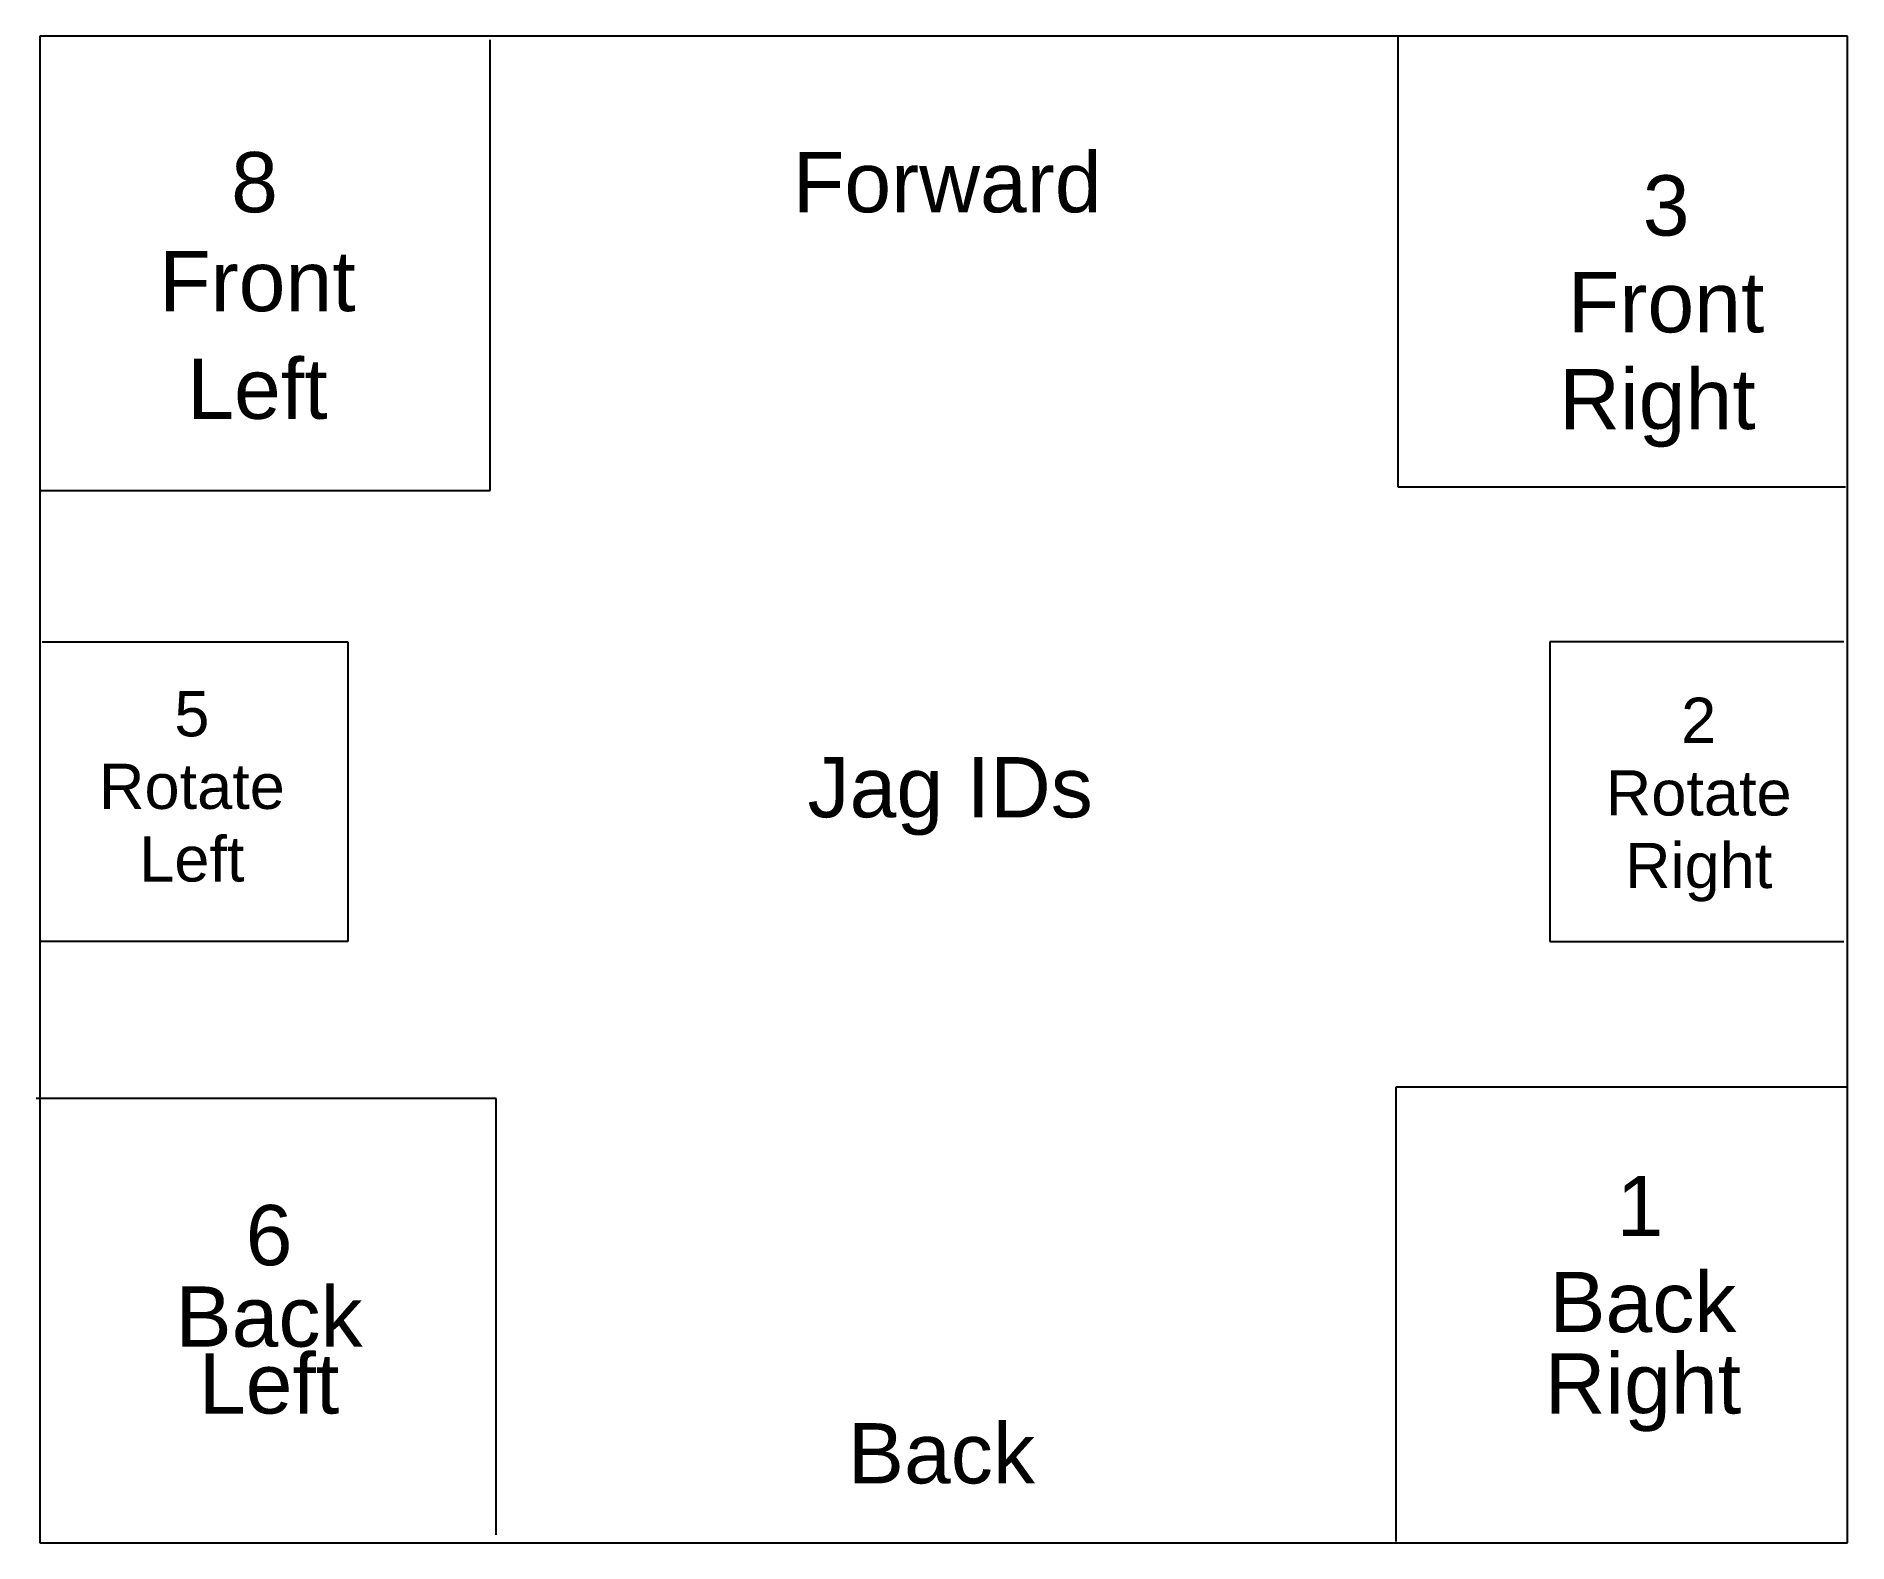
# Model space of a CAD drawing. Header units: inches. Extents: x -0.1 to 30, y 0 to 25.
import ezdxf
from ezdxf.enums import TextEntityAlignment as Align

# ---------------------------------------------------------------- set-up
doc = ezdxf.new("R2010")
doc.units = ezdxf.units.IN
doc.header["$MEASUREMENT"] = 0
doc.styles.get("Standard").update_dxf_attribs({"font": 'arial.ttf'})

msp = doc.modelspace()

# ---------------------------------------------------------------- linework, layer by layer
for p, q in [((30, 25), (0, 25)), ((0, 25), (0, 0)), ((22.54, 24.991), (22.54, 17.524)), ((30, 0), (30, 25)), ((7.476, 17.462), (7.476, 24.943)), ((-0.012, 17.462), (7.476, 17.462)), ((22.54, 17.524), (29.965, 17.524)), ((0.037, 14.952), (5.109, 14.952)), ((5.109, 14.952), (5.109, 9.98)), ((29.938, 14.952), (25.059, 14.952)), ((25.059, 14.952), (25.059, 9.98)), ((5.109, 9.98), (-0.012, 9.98)), ((25.059, 9.98), (29.938, 9.98)), ((22.508, 0.021), (22.508, 7.567)), ((22.508, 7.567), (30.005, 7.567)), ((7.572, 7.374), (-0.06, 7.374)), ((7.572, 0.134), (7.572, 7.374)), ((0, 0), (30, 0))]:
    msp.add_line(p, q)

# ---------------------------------------------------------------- texts
for s, height, p in [('8', 1, (3.563, 22.578)), ('Forward', 1, (15.06, 22.578)), ('3', 1, (26.991, 22.192)), ('Front', 1, (3.611, 20.937)), ('Front', 1, (26.991, 20.586)), ('Left', 1, (3.611, 19.151)), ('Right', 1, (26.846, 18.979)), ('5', 0.75, (2.523, 13.757)), ('2', 0.75, (27.531, 13.649)), ('Jag IDs', 1, (15.108, 12.538)), ('Rotate', 0.75, (2.523, 12.553)), ('Rotate', 0.75, (27.531, 12.444)), ('Left', 0.75, (2.523, 11.348)), ('Right', 0.75, (27.531, 11.239)), ('1', 1, (26.556, 5.588)), ('6', 1, (3.804, 5.105)), ('Back', 1, (26.605, 3.995)), ('Back', 1, (3.804, 3.754)), ('Left', 1, (3.804, 2.644)), ('Right', 1, (26.605, 2.644)), ('Back', 1, (14.963, 1.485))]:
    msp.add_text(s, height=height).set_placement(p, align=Align.MIDDLE_CENTER)

doc.saveas('drawing.dxf')
